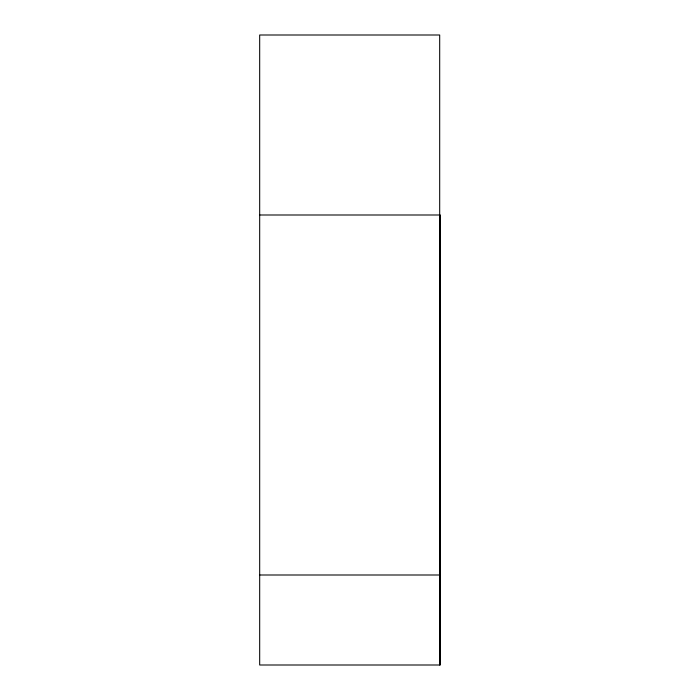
<?xml version="1.0" encoding="UTF-8"?>
<svg xmlns="http://www.w3.org/2000/svg" width="700" height="700" viewBox="0 0 700 700"><rect width="100%" height="100%" fill="white"/><g stroke="black" fill="none" stroke-linecap="round" stroke-linejoin="round"><path stroke-width="1.05" d="M259.683 214.996L439.688 214.996M259.683 574.997L439.688 574.997M440.317 214.996L440.317 665L259.683 665L259.683 35L439.688 35L439.688 665"/></g></svg>
